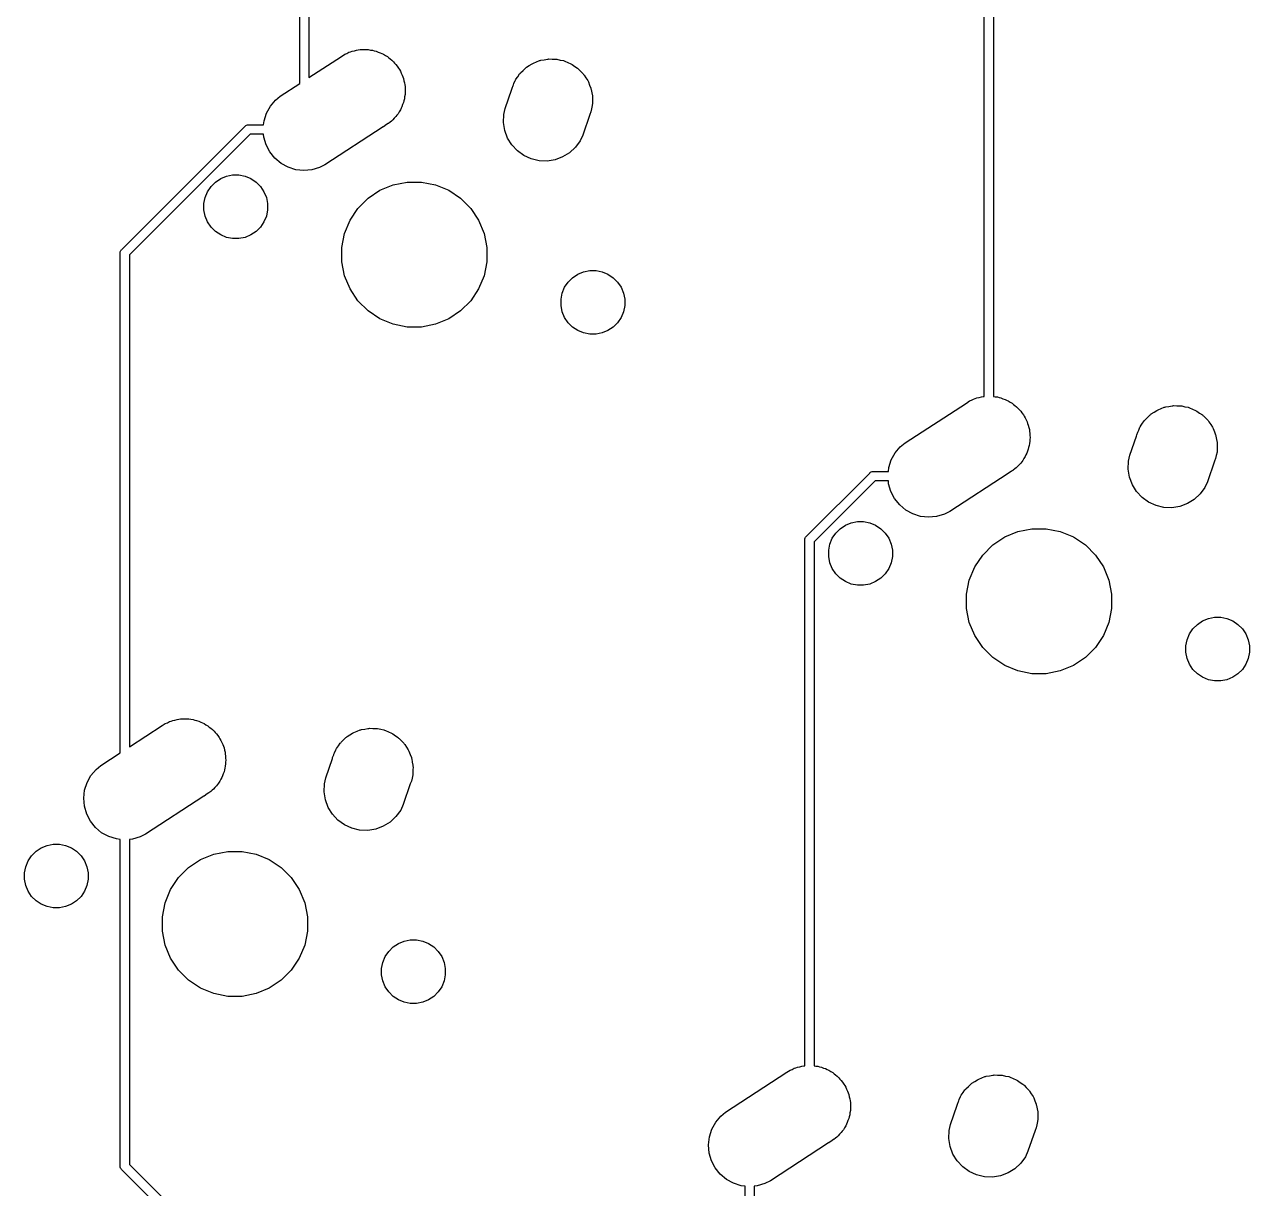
# Model space of a CAD drawing. Extents: x -662 to -203, y -195 to -58.
# Drawn here: x -456.11 to -422.44, y -153.09 to -121.09 of the extents above; entities that cross this region are included whole.
import ezdxf

# ---------------------------------------------------------------- set-up
doc = ezdxf.new("R2010")
doc.units = 0
doc.layers.add('BLACK', color=7, linetype='CONTINUOUS')

msp = doc.modelspace()

# ---------------------------------------------------------------- linework, layer by layer
at = {"layer": 'BLACK', "linetype": 'CONTINUOUS'}
for p, q in [((-448.543, -122.715), (-448.543, -108.973)), ((-448.289, -109.019), (-448.289, -122.55)), ((-429.731, -131.313), (-429.731, -116.86)), ((-429.477, -116.907), (-429.477, -131.313)), ((-447.248, -121.884), (-447.193, -121.855)), ((-447.193, -121.855), (-447.146, -121.841)), ((-447.146, -121.841), (-447.101, -121.822)), ((-447.101, -121.822), (-447.04, -121.81)), ((-447.04, -121.81), (-446.981, -121.793)), ((-446.981, -121.793), (-446.932, -121.789)), ((-446.932, -121.789), (-446.883, -121.779)), ((-446.883, -121.779), (-446.821, -121.779)), ((-446.821, -121.779), (-446.76, -121.774)), ((-446.76, -121.774), (-446.711, -121.779)), ((-446.711, -121.779), (-446.662, -121.779)), ((-446.662, -121.779), (-446.601, -121.791)), ((-446.601, -121.791), (-446.54, -121.798)), ((-446.54, -121.798), (-446.493, -121.813)), ((-446.493, -121.813), (-446.444, -121.822)), ((-446.444, -121.822), (-446.387, -121.846)), ((-446.387, -121.846), (-446.328, -121.865)), ((-448.289, -122.55), (-447.392, -121.965)), ((-447.392, -121.965), (-447.306, -121.907)), ((-447.306, -121.907), (-447.248, -121.884)), ((-446.328, -121.865), (-446.285, -121.888)), ((-446.285, -121.888), (-446.24, -121.907)), ((-446.24, -121.907), (-446.188, -121.942)), ((-446.188, -121.942), (-446.134, -121.971)), ((-446.134, -121.971), (-446.096, -122.003)), ((-446.096, -122.003), (-446.055, -122.03)), ((-446.055, -122.03), (-446.012, -122.074)), ((-446.012, -122.074), (-445.964, -122.114)), ((-445.964, -122.114), (-445.934, -122.152)), ((-445.934, -122.152), (-445.899, -122.187)), ((-445.899, -122.187), (-445.864, -122.239)), ((-442.233, -122.219), (-442.158, -122.169)), ((-442.158, -122.169), (-442.139, -122.161)), ((-442.139, -122.161), (-442.121, -122.15)), ((-442.121, -122.15), (-442.037, -122.118)), ((-442.037, -122.118), (-441.953, -122.084)), ((-441.953, -122.084), (-441.933, -122.08)), ((-441.933, -122.08), (-441.914, -122.073)), ((-441.914, -122.073), (-441.824, -122.058)), ((-441.824, -122.058), (-441.736, -122.04)), ((-441.736, -122.04), (-441.715, -122.04)), ((-441.715, -122.04), (-441.695, -122.037)), ((-441.695, -122.037), (-441.605, -122.04)), ((-441.605, -122.04), (-441.514, -122.04)), ((-441.514, -122.04), (-441.494, -122.044)), ((-441.494, -122.044), (-441.473, -122.045)), ((-441.473, -122.045), (-441.385, -122.066)), ((-441.385, -122.066), (-441.297, -122.084)), ((-441.297, -122.084), (-441.278, -122.092)), ((-441.278, -122.092), (-441.258, -122.096)), ((-441.258, -122.096), (-441.176, -122.134)), ((-441.176, -122.134), (-441.092, -122.169)), ((-441.092, -122.169), (-441.075, -122.18)), ((-441.075, -122.18), (-441.056, -122.188)), ((-441.056, -122.188), (-440.983, -122.241)), ((-445.864, -122.239), (-445.826, -122.287)), ((-445.826, -122.287), (-445.803, -122.33)), ((-445.803, -122.33), (-445.776, -122.371)), ((-445.776, -122.371), (-445.752, -122.429)), ((-445.752, -122.429), (-445.723, -122.484)), ((-445.723, -122.484), (-445.71, -122.531)), ((-442.602, -122.597), (-442.549, -122.524)), ((-442.549, -122.524), (-442.499, -122.448)), ((-442.499, -122.448), (-442.484, -122.434)), ((-442.484, -122.434), (-442.472, -122.417)), ((-442.472, -122.417), (-442.406, -122.356)), ((-442.406, -122.356), (-442.342, -122.292)), ((-442.342, -122.292), (-442.325, -122.28)), ((-442.325, -122.28), (-442.31, -122.266)), ((-442.31, -122.266), (-442.233, -122.219)), ((-440.983, -122.241), (-440.908, -122.292)), ((-440.908, -122.292), (-440.893, -122.306)), ((-440.893, -122.306), (-440.877, -122.318)), ((-440.877, -122.318), (-440.815, -122.384)), ((-440.815, -122.384), (-440.751, -122.448)), ((-440.751, -122.448), (-440.74, -122.465)), ((-440.74, -122.465), (-440.726, -122.48)), ((-440.726, -122.48), (-440.678, -122.557)), ((-449.077, -123.063), (-448.543, -122.715)), ((-445.71, -122.531), (-445.691, -122.576)), ((-445.691, -122.576), (-445.679, -122.637)), ((-445.679, -122.637), (-445.661, -122.696)), ((-445.661, -122.696), (-445.657, -122.745)), ((-445.657, -122.745), (-445.648, -122.793)), ((-445.648, -122.793), (-445.648, -122.855)), ((-445.648, -122.855), (-445.642, -122.917)), ((-442.713, -122.872), (-442.707, -122.837)), ((-442.707, -122.837), (-442.678, -122.767)), ((-442.678, -122.767), (-442.671, -122.748)), ((-442.671, -122.748), (-442.656, -122.716)), ((-442.656, -122.716), (-442.622, -122.633)), ((-442.622, -122.633), (-442.61, -122.616)), ((-442.61, -122.616), (-442.602, -122.597)), ((-440.678, -122.557), (-440.628, -122.633)), ((-440.628, -122.633), (-440.62, -122.652)), ((-440.62, -122.652), (-440.609, -122.669)), ((-440.609, -122.669), (-440.578, -122.754)), ((-440.578, -122.754), (-440.543, -122.837)), ((-440.543, -122.837), (-440.539, -122.857)), ((-440.539, -122.857), (-440.532, -122.877)), ((-449.349, -123.337), (-449.206, -123.167)), ((-449.206, -123.167), (-449.077, -123.063)), ((-445.681, -123.184), (-445.691, -123.232)), ((-445.666, -123.137), (-445.681, -123.184)), ((-445.66, -123.076), (-445.666, -123.137)), ((-445.648, -123.015), (-445.66, -123.076)), ((-445.642, -122.917), (-445.648, -122.966)), ((-445.648, -122.966), (-445.648, -123.015)), ((-442.896, -123.402), (-442.713, -122.872)), ((-440.532, -122.877), (-440.517, -122.966)), ((-440.517, -122.966), (-440.5, -123.055)), ((-440.5, -123.055), (-440.5, -123.075)), ((-440.5, -123.075), (-440.497, -123.095)), ((-440.497, -123.095), (-440.5, -123.186)), ((-440.5, -123.186), (-440.5, -123.276)), ((-449.522, -123.742), (-449.455, -123.531)), ((-449.455, -123.531), (-449.349, -123.337)), ((-445.81, -123.489), (-445.84, -123.543)), ((-445.776, -123.437), (-445.81, -123.489)), ((-445.757, -123.392), (-445.776, -123.437)), ((-445.733, -123.349), (-445.757, -123.392)), ((-445.715, -123.29), (-445.733, -123.349)), ((-445.691, -123.232), (-445.715, -123.29)), ((-442.934, -123.564), (-442.896, -123.402)), ((-440.543, -123.494), (-440.572, -123.564)), ((-440.525, -123.405), (-440.543, -123.494)), ((-440.505, -123.317), (-440.525, -123.405)), ((-440.504, -123.296), (-440.505, -123.317)), ((-440.5, -123.276), (-440.504, -123.296)), ((-450.044, -123.885), (-450.025, -123.869)), ((-450.025, -123.869), (-450.003, -123.858)), ((-450.003, -123.858), (-449.979, -123.85)), ((-449.979, -123.85), (-449.96, -123.848)), ((-449.96, -123.848), (-449.954, -123.848)), ((-449.954, -123.848), (-449.948, -123.848)), ((-449.948, -123.848), (-449.534, -123.848)), ((-449.534, -123.848), (-449.522, -123.742)), ((-446.153, -123.843), (-446.24, -123.901)), ((-446.112, -123.816), (-446.153, -123.843)), ((-446.107, -123.812), (-446.112, -123.816)), ((-446.055, -123.778), (-446.107, -123.812)), ((-446.021, -123.743), (-446.055, -123.778)), ((-445.982, -123.713), (-446.021, -123.743)), ((-445.943, -123.665), (-445.982, -123.713)), ((-445.899, -123.621), (-445.943, -123.665)), ((-445.871, -123.581), (-445.899, -123.621)), ((-445.84, -123.543), (-445.871, -123.581)), ((-442.942, -123.785), (-442.934, -123.564)), ((-442.906, -124.004), (-442.942, -123.785)), ((-440.572, -123.564), (-440.767, -124.133)), ((-453.432, -127.273), (-450.048, -123.89)), ((-449.902, -124.102), (-453.219, -127.42)), ((-450.048, -123.89), (-450.044, -123.885)), ((-449.534, -124.102), (-449.902, -124.102)), ((-449.527, -124.183), (-449.534, -124.102)), ((-449.465, -124.396), (-449.527, -124.183)), ((-446.246, -123.904), (-447.848, -124.948)), ((-446.24, -123.901), (-446.246, -123.904)), ((-442.829, -124.212), (-442.906, -124.004)), ((-442.713, -124.4), (-442.829, -124.212)), ((-440.767, -124.133), (-440.837, -124.284)), ((-449.363, -124.593), (-449.465, -124.396)), ((-442.562, -124.563), (-442.713, -124.4)), ((-440.966, -124.464), (-441.128, -124.615)), ((-440.837, -124.284), (-440.966, -124.464)), ((-449.224, -124.766), (-449.363, -124.593)), ((-449.055, -124.908), (-449.224, -124.766)), ((-442.382, -124.692), (-442.562, -124.563)), ((-442.181, -124.785), (-442.382, -124.692)), ((-441.965, -124.836), (-442.181, -124.785)), ((-441.743, -124.844), (-441.965, -124.836)), ((-441.525, -124.808), (-441.743, -124.844)), ((-441.317, -124.731), (-441.525, -124.808)), ((-441.128, -124.615), (-441.317, -124.731)), ((-448.86, -125.015), (-449.055, -124.908)), ((-448.649, -125.082), (-448.86, -125.015)), ((-448.429, -125.106), (-448.649, -125.082)), ((-448.208, -125.087), (-448.429, -125.106)), ((-447.995, -125.025), (-448.208, -125.087)), ((-447.848, -124.948), (-447.995, -125.025)), ((-451.075, -125.686), (-450.98, -125.542)), ((-450.98, -125.542), (-450.858, -125.421)), ((-450.858, -125.421), (-450.714, -125.325)), ((-450.714, -125.325), (-450.555, -125.259)), ((-450.555, -125.259), (-450.386, -125.225)), ((-450.386, -125.225), (-450.214, -125.225)), ((-450.214, -125.225), (-450.045, -125.259)), ((-450.045, -125.259), (-449.886, -125.325)), ((-449.886, -125.325), (-449.742, -125.421)), ((-449.742, -125.421), (-449.62, -125.542)), ((-449.62, -125.542), (-449.525, -125.686)), ((-446.338, -125.648), (-445.975, -125.498)), ((-445.975, -125.498), (-445.589, -125.421)), ((-445.589, -125.421), (-445.197, -125.421)), ((-445.197, -125.421), (-444.811, -125.498)), ((-444.811, -125.498), (-444.449, -125.648)), ((-451.175, -126.014), (-451.141, -125.845)), ((-451.141, -125.845), (-451.075, -125.686)), ((-449.525, -125.686), (-449.459, -125.845)), ((-449.459, -125.845), (-449.425, -126.014)), ((-446.942, -126.144), (-446.664, -125.866)), ((-446.664, -125.866), (-446.338, -125.648)), ((-444.449, -125.648), (-444.122, -125.866)), ((-444.122, -125.866), (-443.844, -126.144)), ((-451.175, -126.186), (-451.175, -126.014)), ((-451.141, -126.355), (-451.175, -126.186)), ((-449.425, -126.186), (-449.459, -126.355)), ((-449.425, -126.014), (-449.425, -126.186)), ((-447.16, -126.471), (-446.942, -126.144)), ((-443.844, -126.144), (-443.626, -126.471)), ((-451.075, -126.515), (-451.141, -126.355)), ((-450.98, -126.658), (-451.075, -126.515)), ((-449.525, -126.515), (-449.62, -126.658)), ((-449.459, -126.355), (-449.525, -126.515)), ((-447.31, -126.833), (-447.16, -126.471)), ((-443.626, -126.471), (-443.476, -126.833)), ((-450.858, -126.78), (-450.98, -126.658)), ((-450.714, -126.876), (-450.858, -126.78)), ((-450.555, -126.942), (-450.714, -126.876)), ((-449.886, -126.876), (-450.045, -126.942)), ((-449.742, -126.78), (-449.886, -126.876)), ((-449.62, -126.658), (-449.742, -126.78)), ((-447.387, -127.219), (-447.31, -126.833)), ((-443.476, -126.833), (-443.399, -127.219)), ((-450.386, -126.975), (-450.555, -126.942)), ((-450.214, -126.975), (-450.386, -126.975)), ((-450.045, -126.942), (-450.214, -126.975)), ((-447.387, -127.611), (-447.387, -127.219)), ((-443.399, -127.219), (-443.399, -127.611)), ((-453.474, -127.368), (-453.472, -127.343)), ((-453.473, -127.374), (-453.474, -127.368)), ((-453.473, -141.116), (-453.473, -127.374)), ((-453.472, -127.343), (-453.464, -127.319)), ((-453.464, -127.319), (-453.458, -127.306)), ((-453.458, -127.306), (-453.452, -127.297)), ((-453.452, -127.297), (-453.437, -127.277)), ((-453.437, -127.277), (-453.432, -127.273)), ((-453.219, -127.42), (-453.219, -140.951)), ((-447.31, -127.997), (-447.387, -127.611)), ((-443.399, -127.611), (-443.476, -127.997)), ((-440.901, -127.954), (-440.741, -127.888)), ((-440.741, -127.888), (-440.572, -127.855)), ((-440.572, -127.855), (-440.4, -127.855)), ((-440.4, -127.855), (-440.231, -127.888)), ((-440.231, -127.888), (-440.072, -127.954)), ((-447.16, -128.359), (-447.31, -127.997)), ((-443.476, -127.997), (-443.626, -128.359)), ((-441.262, -128.315), (-441.166, -128.172)), ((-441.166, -128.172), (-441.044, -128.05)), ((-441.044, -128.05), (-440.901, -127.954)), ((-440.072, -127.954), (-439.928, -128.05)), ((-439.928, -128.05), (-439.807, -128.172)), ((-439.807, -128.172), (-439.711, -128.315)), ((-446.942, -128.686), (-447.16, -128.359)), ((-443.626, -128.359), (-443.844, -128.686)), ((-441.361, -128.644), (-441.328, -128.475)), ((-441.328, -128.475), (-441.262, -128.315)), ((-439.711, -128.315), (-439.645, -128.475)), ((-439.645, -128.475), (-439.611, -128.644)), ((-446.664, -128.964), (-446.942, -128.686)), ((-443.844, -128.686), (-444.122, -128.964)), ((-441.361, -128.816), (-441.361, -128.644)), ((-441.328, -128.985), (-441.361, -128.816)), ((-439.611, -128.816), (-439.645, -128.985)), ((-439.611, -128.644), (-439.611, -128.816)), ((-446.338, -129.182), (-446.664, -128.964)), ((-445.975, -129.332), (-446.338, -129.182)), ((-444.449, -129.182), (-444.811, -129.332)), ((-444.122, -128.964), (-444.449, -129.182)), ((-441.262, -129.144), (-441.328, -128.985)), ((-441.166, -129.288), (-441.262, -129.144)), ((-439.711, -129.144), (-439.807, -129.288)), ((-439.645, -128.985), (-439.711, -129.144)), ((-445.589, -129.409), (-445.975, -129.332)), ((-445.197, -129.409), (-445.589, -129.409)), ((-444.811, -129.332), (-445.197, -129.409)), ((-441.044, -129.409), (-441.166, -129.288)), ((-440.901, -129.505), (-441.044, -129.409)), ((-440.741, -129.571), (-440.901, -129.505)), ((-440.572, -129.605), (-440.741, -129.571)), ((-440.231, -129.571), (-440.4, -129.605)), ((-440.072, -129.505), (-440.231, -129.571)), ((-439.928, -129.409), (-440.072, -129.505)), ((-439.807, -129.288), (-439.928, -129.409)), ((-440.4, -129.605), (-440.572, -129.605)), ((-431.908, -132.594), (-430.224, -131.496)), ((-430.224, -131.496), (-430.137, -131.438)), ((-430.137, -131.438), (-430.08, -131.414)), ((-430.08, -131.414), (-430.025, -131.386)), ((-430.025, -131.386), (-429.978, -131.372)), ((-429.978, -131.372), (-429.933, -131.353)), ((-429.933, -131.353), (-429.872, -131.341)), ((-429.872, -131.341), (-429.812, -131.324)), ((-429.812, -131.324), (-429.763, -131.32)), ((-429.763, -131.32), (-429.731, -131.313)), ((-429.477, -131.313), (-429.433, -131.322)), ((-429.433, -131.322), (-429.371, -131.329)), ((-429.371, -131.329), (-429.324, -131.344)), ((-429.324, -131.344), (-429.276, -131.353)), ((-429.276, -131.353), (-429.219, -131.377)), ((-429.219, -131.377), (-429.16, -131.396)), ((-429.16, -131.396), (-429.117, -131.419)), ((-429.117, -131.419), (-429.071, -131.438)), ((-429.071, -131.438), (-429.02, -131.472)), ((-429.02, -131.472), (-428.966, -131.502)), ((-428.966, -131.502), (-428.928, -131.534)), ((-428.928, -131.534), (-428.887, -131.561)), ((-428.887, -131.561), (-428.843, -131.605)), ((-428.843, -131.605), (-428.796, -131.645)), ((-424.868, -131.649), (-424.785, -131.614)), ((-424.785, -131.614), (-424.765, -131.61)), ((-424.765, -131.61), (-424.745, -131.603)), ((-424.745, -131.603), (-424.656, -131.589)), ((-424.656, -131.589), (-424.567, -131.571)), ((-424.567, -131.571), (-424.547, -131.571)), ((-424.547, -131.571), (-424.527, -131.568)), ((-424.527, -131.568), (-424.436, -131.571)), ((-424.436, -131.571), (-424.346, -131.571)), ((-424.346, -131.571), (-424.326, -131.575)), ((-424.326, -131.575), (-424.305, -131.576)), ((-424.305, -131.576), (-424.217, -131.597)), ((-424.217, -131.597), (-424.128, -131.614)), ((-424.128, -131.614), (-424.109, -131.622)), ((-428.796, -131.645), (-428.765, -131.683)), ((-428.765, -131.683), (-428.731, -131.718)), ((-428.731, -131.718), (-428.696, -131.769)), ((-428.696, -131.769), (-428.657, -131.818)), ((-428.657, -131.818), (-428.635, -131.861)), ((-428.635, -131.861), (-428.607, -131.902)), ((-428.607, -131.902), (-428.584, -131.959)), ((-425.316, -131.965), (-425.304, -131.948)), ((-425.304, -131.948), (-425.238, -131.886)), ((-425.238, -131.886), (-425.174, -131.822)), ((-425.174, -131.822), (-425.157, -131.811)), ((-425.157, -131.811), (-425.142, -131.797)), ((-425.142, -131.797), (-425.065, -131.75)), ((-425.065, -131.75), (-424.989, -131.699)), ((-424.989, -131.699), (-424.971, -131.691)), ((-424.971, -131.691), (-424.953, -131.681)), ((-424.953, -131.681), (-424.868, -131.649)), ((-424.109, -131.622), (-424.09, -131.627)), ((-424.09, -131.627), (-424.007, -131.665)), ((-424.007, -131.665), (-423.924, -131.699)), ((-423.924, -131.699), (-423.907, -131.711)), ((-423.907, -131.711), (-423.888, -131.719)), ((-423.888, -131.719), (-423.815, -131.772)), ((-423.815, -131.772), (-423.739, -131.822)), ((-423.739, -131.822), (-423.725, -131.837)), ((-423.725, -131.837), (-423.708, -131.849)), ((-423.708, -131.849), (-423.647, -131.915)), ((-423.647, -131.915), (-423.583, -131.979)), ((-428.584, -131.959), (-428.555, -132.014)), ((-428.555, -132.014), (-428.541, -132.061)), ((-428.541, -132.061), (-428.523, -132.107)), ((-428.523, -132.107), (-428.511, -132.168)), ((-428.511, -132.168), (-428.493, -132.227)), ((-428.493, -132.227), (-428.489, -132.276)), ((-428.489, -132.276), (-428.479, -132.324)), ((-425.509, -132.298), (-425.503, -132.279)), ((-425.503, -132.279), (-425.488, -132.247)), ((-425.488, -132.247), (-425.454, -132.163)), ((-425.454, -132.163), (-425.442, -132.146)), ((-425.442, -132.146), (-425.434, -132.128)), ((-425.434, -132.128), (-425.381, -132.054)), ((-425.381, -132.054), (-425.33, -131.979)), ((-425.33, -131.979), (-425.316, -131.965)), ((-423.583, -131.979), (-423.571, -131.996)), ((-423.571, -131.996), (-423.557, -132.011)), ((-423.557, -132.011), (-423.51, -132.088)), ((-423.51, -132.088), (-423.46, -132.163)), ((-423.46, -132.163), (-423.452, -132.182)), ((-423.452, -132.182), (-423.441, -132.2)), ((-423.441, -132.2), (-423.409, -132.284)), ((-423.409, -132.284), (-423.375, -132.368)), ((-432.038, -132.698), (-431.908, -132.594)), ((-428.491, -132.607), (-428.498, -132.668)), ((-428.479, -132.546), (-428.491, -132.607)), ((-428.479, -132.324), (-428.479, -132.386)), ((-428.479, -132.386), (-428.474, -132.448)), ((-428.474, -132.448), (-428.479, -132.497)), ((-428.479, -132.497), (-428.479, -132.546)), ((-425.727, -132.933), (-425.545, -132.403)), ((-425.545, -132.403), (-425.538, -132.368)), ((-425.538, -132.368), (-425.509, -132.298)), ((-423.375, -132.368), (-423.371, -132.388)), ((-423.371, -132.388), (-423.364, -132.407)), ((-423.364, -132.407), (-423.349, -132.497)), ((-423.349, -132.497), (-423.332, -132.585)), ((-423.332, -132.585), (-423.332, -132.606)), ((-423.332, -132.606), (-423.328, -132.626)), ((-423.328, -132.626), (-423.332, -132.716)), ((-432.287, -133.062), (-432.18, -132.867)), ((-432.18, -132.867), (-432.038, -132.698)), ((-428.589, -132.922), (-428.607, -132.968)), ((-428.565, -132.879), (-428.589, -132.922)), ((-428.546, -132.82), (-428.565, -132.879)), ((-428.523, -132.763), (-428.546, -132.82)), ((-428.513, -132.715), (-428.523, -132.763)), ((-428.498, -132.668), (-428.513, -132.715)), ((-425.766, -133.095), (-425.727, -132.933)), ((-423.357, -132.936), (-423.375, -133.024)), ((-423.336, -132.848), (-423.357, -132.936)), ((-423.332, -132.807), (-423.336, -132.827)), ((-423.336, -132.827), (-423.336, -132.848)), ((-423.332, -132.716), (-423.332, -132.807)), ((-432.365, -133.379), (-432.354, -133.273)), ((-432.354, -133.273), (-432.287, -133.062)), ((-428.852, -133.274), (-428.887, -133.309)), ((-428.814, -133.243), (-428.852, -133.274)), ((-428.774, -133.196), (-428.814, -133.243)), ((-428.731, -133.152), (-428.774, -133.196)), ((-428.703, -133.111), (-428.731, -133.152)), ((-428.672, -133.074), (-428.703, -133.111)), ((-428.642, -133.019), (-428.672, -133.074)), ((-428.607, -132.968), (-428.642, -133.019)), ((-425.774, -133.316), (-425.766, -133.095)), ((-423.404, -133.094), (-423.599, -133.664)), ((-423.375, -133.024), (-423.404, -133.094)), ((-434.62, -135.161), (-432.88, -133.421)), ((-432.733, -133.633), (-434.408, -135.308)), ((-432.88, -133.421), (-432.876, -133.416)), ((-432.876, -133.416), (-432.857, -133.4)), ((-432.857, -133.4), (-432.835, -133.388)), ((-432.835, -133.388), (-432.811, -133.381)), ((-432.811, -133.381), (-432.792, -133.379)), ((-432.792, -133.379), (-432.786, -133.379)), ((-432.786, -133.379), (-432.78, -133.379)), ((-432.78, -133.379), (-432.365, -133.379)), ((-432.366, -133.633), (-432.733, -133.633)), ((-432.359, -133.714), (-432.366, -133.633)), ((-429.077, -133.434), (-430.68, -134.479)), ((-429.071, -133.432), (-429.077, -133.434)), ((-428.985, -133.374), (-429.071, -133.432)), ((-428.944, -133.347), (-428.985, -133.374)), ((-428.939, -133.343), (-428.944, -133.347)), ((-428.887, -133.309), (-428.939, -133.343)), ((-425.738, -133.535), (-425.774, -133.316)), ((-425.661, -133.743), (-425.738, -133.535)), ((-432.297, -133.927), (-432.359, -133.714)), ((-432.195, -134.123), (-432.297, -133.927)), ((-425.544, -133.931), (-425.661, -133.743)), ((-425.394, -134.093), (-425.544, -133.931)), ((-423.668, -133.815), (-423.798, -133.994)), ((-423.599, -133.664), (-423.668, -133.815)), ((-432.056, -134.296), (-432.195, -134.123)), ((-431.886, -134.439), (-432.056, -134.296)), ((-425.214, -134.223), (-425.394, -134.093)), ((-425.012, -134.315), (-425.214, -134.223)), ((-424.149, -134.262), (-424.356, -134.339)), ((-423.96, -134.145), (-424.149, -134.262)), ((-423.798, -133.994), (-423.96, -134.145)), ((-431.692, -134.546), (-431.886, -134.439)), ((-431.481, -134.612), (-431.692, -134.546)), ((-431.26, -134.637), (-431.481, -134.612)), ((-431.04, -134.617), (-431.26, -134.637)), ((-430.827, -134.555), (-431.04, -134.617)), ((-430.68, -134.479), (-430.827, -134.555)), ((-424.797, -134.366), (-425.012, -134.315)), ((-424.575, -134.374), (-424.797, -134.366)), ((-424.356, -134.339), (-424.575, -134.374)), ((-433.811, -135.073), (-433.689, -134.951)), ((-433.689, -134.951), (-433.546, -134.855)), ((-433.546, -134.855), (-433.387, -134.79)), ((-433.387, -134.79), (-433.218, -134.756)), ((-433.218, -134.756), (-433.046, -134.756)), ((-433.046, -134.756), (-432.876, -134.79)), ((-432.876, -134.79), (-432.717, -134.855)), ((-432.717, -134.855), (-432.574, -134.951)), ((-432.574, -134.951), (-432.452, -135.073)), ((-428.806, -135.028), (-428.421, -134.952)), ((-428.421, -134.952), (-428.028, -134.952)), ((-428.028, -134.952), (-427.643, -135.028)), ((-434.662, -135.255), (-434.66, -135.23)), ((-434.662, -135.261), (-434.662, -135.255)), ((-434.662, -149.714), (-434.662, -135.261)), ((-434.66, -135.23), (-434.653, -135.206)), ((-434.653, -135.206), (-434.641, -135.184)), ((-434.653, -135.206), (-434.653, -135.206)), ((-434.641, -135.184), (-434.625, -135.165)), ((-434.625, -135.165), (-434.62, -135.161)), ((-434.408, -135.308), (-434.408, -149.714)), ((-433.973, -135.376), (-433.907, -135.216)), ((-433.907, -135.216), (-433.811, -135.073)), ((-432.452, -135.073), (-432.356, -135.216)), ((-432.356, -135.216), (-432.29, -135.376)), ((-429.496, -135.397), (-429.169, -135.179)), ((-429.169, -135.179), (-428.806, -135.028)), ((-427.643, -135.028), (-427.28, -135.179)), ((-427.28, -135.179), (-426.954, -135.397)), ((-434.007, -135.545), (-433.973, -135.376)), ((-434.007, -135.717), (-434.007, -135.545)), ((-432.29, -135.376), (-432.257, -135.545)), ((-432.257, -135.545), (-432.257, -135.717)), ((-429.774, -135.675), (-429.496, -135.397)), ((-426.954, -135.397), (-426.676, -135.675)), ((-433.973, -135.886), (-434.007, -135.717)), ((-433.907, -136.045), (-433.973, -135.886)), ((-432.29, -135.886), (-432.356, -136.045)), ((-432.257, -135.717), (-432.29, -135.886)), ((-429.992, -136.001), (-429.774, -135.675)), ((-426.676, -135.675), (-426.458, -136.001)), ((-433.811, -136.189), (-433.907, -136.045)), ((-433.689, -136.311), (-433.811, -136.189)), ((-433.546, -136.406), (-433.689, -136.311)), ((-432.574, -136.311), (-432.717, -136.406)), ((-432.452, -136.189), (-432.574, -136.311)), ((-432.356, -136.045), (-432.452, -136.189)), ((-430.142, -136.364), (-429.992, -136.001)), ((-426.458, -136.001), (-426.308, -136.364)), ((-433.387, -136.472), (-433.546, -136.406)), ((-433.218, -136.506), (-433.387, -136.472)), ((-433.046, -136.506), (-433.218, -136.506)), ((-432.876, -136.472), (-433.046, -136.506)), ((-432.717, -136.406), (-432.876, -136.472)), ((-430.219, -136.749), (-430.142, -136.364)), ((-426.308, -136.364), (-426.231, -136.749)), ((-430.219, -137.142), (-430.219, -136.749)), ((-426.231, -136.749), (-426.231, -137.142)), ((-430.142, -137.527), (-430.219, -137.142)), ((-426.231, -137.142), (-426.308, -137.527)), ((-429.992, -137.89), (-430.142, -137.527)), ((-426.308, -137.527), (-426.458, -137.89)), ((-423.998, -137.703), (-423.876, -137.581)), ((-423.876, -137.581), (-423.732, -137.485)), ((-423.732, -137.485), (-423.573, -137.419)), ((-423.573, -137.419), (-423.404, -137.386)), ((-423.404, -137.386), (-423.232, -137.386)), ((-423.232, -137.386), (-423.063, -137.419)), ((-423.063, -137.419), (-422.903, -137.485)), ((-422.903, -137.485), (-422.76, -137.581)), ((-422.76, -137.581), (-422.638, -137.703)), ((-429.774, -138.217), (-429.992, -137.89)), ((-426.458, -137.89), (-426.676, -138.217)), ((-424.193, -138.174), (-424.159, -138.005)), ((-424.159, -138.005), (-424.093, -137.846)), ((-424.093, -137.846), (-423.998, -137.703)), ((-422.638, -137.703), (-422.542, -137.846)), ((-422.542, -137.846), (-422.477, -138.005)), ((-422.477, -138.005), (-422.443, -138.174)), ((-429.496, -138.494), (-429.774, -138.217)), ((-426.676, -138.217), (-426.954, -138.494)), ((-424.193, -138.347), (-424.193, -138.174)), ((-424.159, -138.516), (-424.193, -138.347)), ((-422.443, -138.347), (-422.477, -138.516)), ((-422.443, -138.174), (-422.443, -138.347)), ((-429.169, -138.713), (-429.496, -138.494)), ((-426.954, -138.494), (-427.28, -138.713)), ((-424.093, -138.675), (-424.159, -138.516)), ((-423.998, -138.818), (-424.093, -138.675)), ((-422.542, -138.675), (-422.638, -138.818)), ((-422.477, -138.516), (-422.542, -138.675)), ((-428.806, -138.863), (-429.169, -138.713)), ((-428.421, -138.94), (-428.806, -138.863)), ((-428.028, -138.94), (-428.421, -138.94)), ((-427.643, -138.863), (-428.028, -138.94)), ((-427.28, -138.713), (-427.643, -138.863)), ((-423.876, -138.94), (-423.998, -138.818)), ((-423.732, -139.036), (-423.876, -138.94)), ((-422.76, -138.94), (-422.903, -139.036)), ((-422.638, -138.818), (-422.76, -138.94)), ((-423.573, -139.102), (-423.732, -139.036)), ((-423.404, -139.136), (-423.573, -139.102)), ((-423.232, -139.136), (-423.404, -139.136)), ((-423.063, -139.102), (-423.232, -139.136)), ((-422.903, -139.036), (-423.063, -139.102)), ((-453.219, -140.951), (-452.323, -140.366)), ((-452.323, -140.366), (-452.236, -140.308)), ((-452.236, -140.308), (-452.179, -140.284)), ((-452.179, -140.284), (-452.124, -140.256)), ((-452.124, -140.256), (-452.077, -140.242)), ((-452.077, -140.242), (-452.031, -140.223)), ((-452.031, -140.223), (-451.97, -140.211)), ((-451.97, -140.211), (-451.911, -140.194)), ((-451.911, -140.194), (-451.862, -140.19)), ((-451.862, -140.19), (-451.814, -140.18)), ((-451.814, -140.18), (-451.752, -140.18)), ((-451.752, -140.18), (-451.69, -140.175)), ((-451.69, -140.175), (-451.641, -140.18)), ((-451.641, -140.18), (-451.592, -140.18)), ((-451.592, -140.18), (-451.532, -140.192)), ((-451.532, -140.192), (-451.47, -140.199)), ((-451.47, -140.199), (-451.423, -140.214)), ((-451.423, -140.214), (-451.375, -140.223)), ((-451.375, -140.223), (-451.318, -140.247)), ((-451.318, -140.247), (-451.259, -140.266)), ((-451.259, -140.266), (-451.216, -140.289)), ((-451.216, -140.289), (-451.17, -140.308)), ((-451.17, -140.308), (-451.119, -140.343)), ((-451.119, -140.343), (-451.064, -140.372)), ((-451.064, -140.372), (-451.027, -140.404)), ((-451.027, -140.404), (-450.986, -140.431)), ((-450.986, -140.431), (-450.942, -140.475)), ((-450.942, -140.475), (-450.895, -140.515)), ((-450.895, -140.515), (-450.864, -140.553)), ((-450.864, -140.553), (-450.829, -140.588)), ((-450.829, -140.588), (-450.795, -140.639)), ((-450.795, -140.639), (-450.756, -140.688)), ((-450.756, -140.688), (-450.733, -140.731)), ((-447.336, -140.757), (-447.272, -140.693)), ((-447.272, -140.693), (-447.255, -140.681)), ((-447.255, -140.681), (-447.24, -140.667)), ((-447.24, -140.667), (-447.163, -140.62)), ((-447.163, -140.62), (-447.088, -140.569)), ((-447.088, -140.569), (-447.069, -140.562)), ((-447.069, -140.562), (-447.052, -140.551)), ((-447.052, -140.551), (-446.967, -140.519)), ((-446.967, -140.519), (-446.883, -140.485)), ((-446.883, -140.485), (-446.863, -140.481)), ((-446.863, -140.481), (-446.844, -140.473)), ((-446.844, -140.473), (-446.755, -140.459)), ((-446.755, -140.459), (-446.666, -140.441)), ((-446.666, -140.441), (-446.646, -140.441)), ((-446.646, -140.441), (-446.625, -140.438)), ((-446.625, -140.438), (-446.535, -140.441)), ((-446.535, -140.441), (-446.445, -140.441)), ((-446.445, -140.441), (-446.424, -140.445)), ((-446.424, -140.445), (-446.404, -140.446)), ((-446.404, -140.446), (-446.316, -140.467)), ((-446.316, -140.467), (-446.227, -140.485)), ((-446.227, -140.485), (-446.208, -140.492)), ((-446.208, -140.492), (-446.188, -140.497)), ((-446.188, -140.497), (-446.106, -140.535)), ((-446.106, -140.535), (-446.022, -140.569)), ((-446.022, -140.569), (-446.005, -140.581)), ((-446.005, -140.581), (-445.987, -140.589)), ((-445.987, -140.589), (-445.913, -140.642)), ((-445.913, -140.642), (-445.838, -140.693)), ((-445.838, -140.693), (-445.824, -140.707)), ((-445.824, -140.707), (-445.807, -140.719)), ((-450.733, -140.731), (-450.706, -140.772)), ((-450.706, -140.772), (-450.682, -140.829)), ((-450.682, -140.829), (-450.654, -140.884)), ((-450.654, -140.884), (-450.64, -140.932)), ((-450.64, -140.932), (-450.621, -140.977)), ((-450.621, -140.977), (-450.609, -141.038)), ((-450.609, -141.038), (-450.592, -141.097)), ((-447.587, -141.117), (-447.552, -141.033)), ((-447.552, -141.033), (-447.541, -141.016)), ((-447.541, -141.016), (-447.532, -140.998)), ((-447.532, -140.998), (-447.479, -140.924)), ((-447.479, -140.924), (-447.429, -140.849)), ((-447.429, -140.849), (-447.415, -140.835)), ((-447.415, -140.835), (-447.403, -140.818)), ((-447.403, -140.818), (-447.336, -140.757)), ((-445.807, -140.719), (-445.745, -140.785)), ((-445.745, -140.785), (-445.681, -140.849)), ((-445.681, -140.849), (-445.67, -140.866)), ((-445.67, -140.866), (-445.656, -140.881)), ((-445.656, -140.881), (-445.609, -140.958)), ((-445.609, -140.958), (-445.558, -141.033)), ((-445.558, -141.033), (-445.551, -141.052)), ((-454.007, -141.464), (-453.473, -141.116)), ((-450.592, -141.097), (-450.588, -141.146)), ((-450.588, -141.146), (-450.578, -141.194)), ((-450.578, -141.194), (-450.578, -141.256)), ((-450.578, -141.256), (-450.573, -141.318)), ((-450.573, -141.318), (-450.578, -141.367)), ((-450.578, -141.367), (-450.578, -141.416)), ((-447.826, -141.803), (-447.644, -141.273)), ((-447.644, -141.273), (-447.637, -141.238)), ((-447.637, -141.238), (-447.608, -141.168)), ((-447.608, -141.168), (-447.601, -141.149)), ((-447.601, -141.149), (-447.587, -141.117)), ((-445.551, -141.052), (-445.54, -141.07)), ((-445.54, -141.07), (-445.508, -141.155)), ((-445.508, -141.155), (-445.474, -141.238)), ((-445.474, -141.238), (-445.47, -141.258)), ((-445.47, -141.258), (-445.462, -141.278)), ((-445.462, -141.278), (-445.448, -141.367)), ((-445.448, -141.367), (-445.43, -141.456)), ((-454.279, -141.738), (-454.137, -141.568)), ((-454.137, -141.568), (-454.007, -141.464)), ((-450.645, -141.69), (-450.664, -141.75)), ((-450.621, -141.633), (-450.645, -141.69)), ((-450.612, -141.585), (-450.621, -141.633)), ((-450.597, -141.538), (-450.612, -141.585)), ((-450.59, -141.477), (-450.597, -141.538)), ((-450.578, -141.416), (-450.59, -141.477)), ((-445.434, -141.697), (-445.435, -141.718)), ((-445.43, -141.677), (-445.434, -141.697)), ((-445.43, -141.456), (-445.43, -141.476)), ((-445.43, -141.476), (-445.427, -141.496)), ((-445.427, -141.496), (-445.43, -141.587)), ((-445.43, -141.587), (-445.43, -141.677)), ((-454.453, -142.143), (-454.386, -141.932)), ((-454.386, -141.932), (-454.279, -141.738)), ((-450.829, -142.022), (-450.873, -142.066)), ((-450.802, -141.981), (-450.829, -142.022)), ((-450.77, -141.944), (-450.802, -141.981)), ((-450.741, -141.889), (-450.77, -141.944)), ((-450.706, -141.838), (-450.741, -141.889)), ((-450.687, -141.793), (-450.706, -141.838)), ((-450.664, -141.75), (-450.687, -141.793)), ((-447.872, -142.186), (-447.864, -141.965)), ((-447.864, -141.965), (-447.826, -141.803)), ((-445.503, -141.965), (-445.698, -142.534)), ((-445.474, -141.895), (-445.503, -141.965)), ((-445.456, -141.806), (-445.474, -141.895)), ((-445.435, -141.718), (-445.456, -141.806)), ((-454.477, -142.363), (-454.453, -142.143)), ((-454.458, -142.584), (-454.477, -142.363)), ((-451.176, -142.305), (-452.778, -143.349)), ((-451.17, -142.302), (-451.176, -142.305)), ((-451.084, -142.244), (-451.17, -142.302)), ((-451.042, -142.217), (-451.084, -142.244)), ((-451.037, -142.213), (-451.042, -142.217)), ((-450.986, -142.179), (-451.037, -142.213)), ((-450.951, -142.144), (-450.986, -142.179)), ((-450.913, -142.113), (-450.951, -142.144)), ((-450.873, -142.066), (-450.913, -142.113)), ((-447.837, -142.405), (-447.872, -142.186)), ((-454.396, -142.797), (-454.458, -142.584)), ((-447.76, -142.613), (-447.837, -142.405)), ((-447.643, -142.801), (-447.76, -142.613)), ((-445.767, -142.685), (-445.897, -142.864)), ((-445.698, -142.534), (-445.767, -142.685)), ((-454.293, -142.994), (-454.396, -142.797)), ((-454.155, -143.167), (-454.293, -142.994)), ((-447.492, -142.964), (-447.643, -142.801)), ((-447.313, -143.093), (-447.492, -142.964)), ((-446.059, -143.015), (-446.248, -143.132)), ((-445.897, -142.864), (-446.059, -143.015)), ((-453.985, -143.309), (-454.155, -143.167)), ((-453.791, -143.416), (-453.985, -143.309)), ((-452.778, -143.349), (-452.926, -143.426)), ((-447.111, -143.185), (-447.313, -143.093)), ((-446.895, -143.237), (-447.111, -143.185)), ((-446.674, -143.245), (-446.895, -143.237)), ((-446.455, -143.209), (-446.674, -143.245)), ((-446.248, -143.132), (-446.455, -143.209)), ((-455.788, -143.821), (-455.645, -143.726)), ((-455.645, -143.726), (-455.486, -143.66)), ((-455.486, -143.66), (-455.317, -143.626)), ((-455.317, -143.626), (-455.144, -143.626)), ((-455.144, -143.626), (-454.975, -143.66)), ((-454.975, -143.66), (-454.816, -143.726)), ((-454.816, -143.726), (-454.673, -143.821)), ((-453.579, -143.482), (-453.791, -143.416)), ((-453.473, -143.494), (-453.579, -143.482)), ((-453.473, -152.475), (-453.473, -143.494)), ((-453.138, -143.487), (-453.219, -143.495)), ((-453.219, -143.495), (-453.219, -152.428)), ((-452.926, -143.426), (-453.138, -143.487)), ((-456.006, -144.087), (-455.91, -143.943)), ((-455.91, -143.943), (-455.788, -143.821)), ((-454.673, -143.821), (-454.551, -143.943)), ((-454.551, -143.943), (-454.455, -144.087)), ((-451.595, -144.267), (-451.268, -144.049)), ((-451.268, -144.049), (-450.905, -143.899)), ((-450.905, -143.899), (-450.52, -143.822)), ((-450.52, -143.822), (-450.127, -143.822)), ((-450.127, -143.822), (-449.742, -143.899)), ((-449.742, -143.899), (-449.379, -144.049)), ((-449.379, -144.049), (-449.053, -144.267)), ((-456.105, -144.415), (-456.072, -144.246)), ((-456.072, -144.246), (-456.006, -144.087)), ((-454.455, -144.087), (-454.389, -144.246)), ((-454.389, -144.246), (-454.355, -144.415)), ((-451.872, -144.545), (-451.595, -144.267)), ((-449.053, -144.267), (-448.775, -144.545)), ((-456.105, -144.587), (-456.105, -144.415)), ((-456.072, -144.756), (-456.105, -144.587)), ((-454.355, -144.587), (-454.389, -144.756)), ((-454.355, -144.415), (-454.355, -144.587)), ((-452.091, -144.871), (-451.872, -144.545)), ((-448.775, -144.545), (-448.557, -144.871)), ((-456.006, -144.916), (-456.072, -144.756)), ((-455.91, -145.059), (-456.006, -144.916)), ((-455.788, -145.181), (-455.91, -145.059)), ((-454.551, -145.059), (-454.673, -145.181)), ((-454.455, -144.916), (-454.551, -145.059)), ((-454.389, -144.756), (-454.455, -144.916)), ((-452.241, -145.234), (-452.091, -144.871)), ((-448.557, -144.871), (-448.406, -145.234)), ((-455.645, -145.276), (-455.788, -145.181)), ((-455.486, -145.342), (-455.645, -145.276)), ((-455.317, -145.376), (-455.486, -145.342)), ((-455.144, -145.376), (-455.317, -145.376)), ((-454.975, -145.342), (-455.144, -145.376)), ((-454.816, -145.276), (-454.975, -145.342)), ((-454.673, -145.181), (-454.816, -145.276)), ((-452.317, -145.619), (-452.241, -145.234)), ((-448.406, -145.234), (-448.33, -145.619)), ((-452.317, -146.012), (-452.317, -145.619)), ((-448.33, -145.619), (-448.33, -146.012)), ((-452.241, -146.397), (-452.317, -146.012)), ((-448.33, -146.012), (-448.406, -146.397)), ((-452.091, -146.76), (-452.241, -146.397)), ((-448.406, -146.397), (-448.557, -146.76)), ((-445.974, -146.451), (-445.831, -146.355)), ((-445.831, -146.355), (-445.672, -146.289)), ((-445.672, -146.289), (-445.503, -146.256)), ((-445.503, -146.256), (-445.33, -146.256)), ((-445.33, -146.256), (-445.161, -146.289)), ((-445.161, -146.289), (-445.002, -146.355)), ((-445.002, -146.355), (-444.859, -146.451)), ((-451.872, -147.087), (-452.091, -146.76)), ((-448.557, -146.76), (-448.775, -147.087)), ((-446.258, -146.875), (-446.192, -146.716)), ((-446.192, -146.716), (-446.096, -146.573)), ((-446.096, -146.573), (-445.974, -146.451)), ((-444.859, -146.451), (-444.737, -146.573)), ((-444.737, -146.573), (-444.641, -146.716)), ((-444.641, -146.716), (-444.575, -146.875)), ((-451.595, -147.365), (-451.872, -147.087)), ((-448.775, -147.087), (-449.053, -147.365)), ((-446.292, -147.044), (-446.258, -146.875)), ((-446.292, -147.217), (-446.292, -147.044)), ((-444.575, -146.875), (-444.542, -147.044)), ((-444.542, -147.044), (-444.542, -147.217)), ((-451.268, -147.583), (-451.595, -147.365)), ((-449.053, -147.365), (-449.379, -147.583)), ((-446.258, -147.386), (-446.292, -147.217)), ((-446.192, -147.545), (-446.258, -147.386)), ((-444.575, -147.386), (-444.641, -147.545)), ((-444.542, -147.217), (-444.575, -147.386)), ((-450.905, -147.733), (-451.268, -147.583)), ((-450.52, -147.81), (-450.905, -147.733)), ((-449.742, -147.733), (-450.127, -147.81)), ((-449.379, -147.583), (-449.742, -147.733)), ((-446.096, -147.688), (-446.192, -147.545)), ((-445.974, -147.81), (-446.096, -147.688)), ((-444.737, -147.688), (-444.859, -147.81)), ((-444.641, -147.545), (-444.737, -147.688)), ((-450.127, -147.81), (-450.52, -147.81)), ((-445.831, -147.906), (-445.974, -147.81)), ((-445.672, -147.972), (-445.831, -147.906)), ((-445.503, -148.006), (-445.672, -147.972)), ((-445.33, -148.006), (-445.503, -148.006)), ((-445.161, -147.972), (-445.33, -148.006)), ((-445.002, -147.906), (-445.161, -147.972)), ((-444.859, -147.81), (-445.002, -147.906)), ((-435.011, -149.815), (-434.956, -149.787)), ((-434.956, -149.787), (-434.908, -149.773)), ((-434.908, -149.773), (-434.863, -149.754)), ((-434.863, -149.754), (-434.802, -149.742)), ((-434.802, -149.742), (-434.743, -149.725)), ((-434.743, -149.725), (-434.694, -149.72)), ((-434.694, -149.72), (-434.662, -149.714)), ((-434.408, -149.714), (-434.363, -149.723)), ((-434.363, -149.723), (-434.302, -149.73)), ((-434.302, -149.73), (-434.255, -149.744)), ((-434.255, -149.744), (-434.207, -149.754)), ((-434.207, -149.754), (-434.149, -149.778)), ((-434.149, -149.778), (-434.09, -149.796)), ((-436.839, -150.995), (-435.155, -149.897)), ((-435.155, -149.897), (-435.068, -149.839)), ((-435.068, -149.839), (-435.011, -149.815)), ((-434.09, -149.796), (-434.047, -149.82)), ((-434.047, -149.82), (-434.002, -149.839)), ((-434.002, -149.839), (-433.95, -149.873)), ((-433.95, -149.873), (-433.896, -149.903)), ((-433.896, -149.903), (-433.859, -149.935)), ((-433.859, -149.935), (-433.818, -149.962)), ((-433.818, -149.962), (-433.774, -150.006)), ((-433.774, -150.006), (-433.726, -150.046)), ((-433.726, -150.046), (-433.696, -150.084)), ((-433.696, -150.084), (-433.661, -150.119)), ((-433.661, -150.119), (-433.627, -150.17)), ((-429.995, -150.15), (-429.92, -150.1)), ((-429.92, -150.1), (-429.901, -150.092)), ((-429.901, -150.092), (-429.884, -150.082)), ((-429.884, -150.082), (-429.799, -150.05)), ((-429.799, -150.05), (-429.715, -150.015)), ((-429.715, -150.015), (-429.695, -150.011)), ((-429.695, -150.011), (-429.676, -150.004)), ((-429.676, -150.004), (-429.587, -149.99)), ((-429.587, -149.99), (-429.498, -149.972)), ((-429.498, -149.972), (-429.477, -149.972)), ((-429.477, -149.972), (-429.457, -149.969)), ((-429.457, -149.969), (-429.367, -149.972)), ((-429.367, -149.972), (-429.276, -149.972)), ((-429.276, -149.972), (-429.256, -149.976)), ((-429.256, -149.976), (-429.236, -149.977)), ((-429.236, -149.977), (-429.148, -149.998)), ((-429.148, -149.998), (-429.059, -150.015)), ((-429.059, -150.015), (-429.04, -150.023)), ((-429.04, -150.023), (-429.02, -150.028)), ((-429.02, -150.028), (-428.938, -150.065)), ((-428.938, -150.065), (-428.854, -150.1)), ((-428.854, -150.1), (-428.837, -150.112)), ((-428.837, -150.112), (-428.819, -150.12)), ((-428.819, -150.12), (-428.745, -150.173)), ((-433.627, -150.17), (-433.588, -150.219)), ((-433.588, -150.219), (-433.565, -150.262)), ((-433.565, -150.262), (-433.538, -150.303)), ((-433.538, -150.303), (-433.514, -150.36)), ((-433.514, -150.36), (-433.486, -150.415)), ((-433.486, -150.415), (-433.472, -150.462)), ((-433.472, -150.462), (-433.453, -150.508)), ((-430.364, -150.529), (-430.311, -150.455)), ((-430.311, -150.455), (-430.261, -150.38)), ((-430.261, -150.38), (-430.246, -150.365)), ((-430.246, -150.365), (-430.234, -150.349)), ((-430.234, -150.349), (-430.168, -150.287)), ((-430.168, -150.287), (-430.104, -150.223)), ((-430.104, -150.223), (-430.087, -150.212)), ((-430.087, -150.212), (-430.072, -150.198)), ((-430.072, -150.198), (-429.995, -150.15)), ((-428.745, -150.173), (-428.67, -150.223)), ((-428.67, -150.223), (-428.655, -150.238)), ((-428.655, -150.238), (-428.639, -150.25)), ((-428.639, -150.25), (-428.577, -150.316)), ((-428.577, -150.316), (-428.513, -150.38)), ((-428.513, -150.38), (-428.502, -150.397)), ((-428.502, -150.397), (-428.488, -150.412)), ((-428.488, -150.412), (-428.44, -150.489)), ((-433.453, -150.508), (-433.441, -150.568)), ((-433.441, -150.568), (-433.424, -150.628)), ((-433.424, -150.628), (-433.419, -150.677)), ((-433.419, -150.677), (-433.41, -150.725)), ((-433.41, -150.725), (-433.41, -150.787)), ((-433.41, -150.787), (-433.404, -150.849)), ((-430.658, -151.334), (-430.476, -150.803)), ((-430.476, -150.803), (-430.469, -150.769)), ((-430.469, -150.769), (-430.44, -150.699)), ((-430.44, -150.699), (-430.433, -150.68)), ((-430.433, -150.68), (-430.419, -150.648)), ((-430.419, -150.648), (-430.384, -150.564)), ((-430.384, -150.564), (-430.373, -150.547)), ((-430.373, -150.547), (-430.364, -150.529)), ((-428.44, -150.489), (-428.39, -150.564)), ((-428.39, -150.564), (-428.382, -150.583)), ((-428.382, -150.583), (-428.372, -150.601)), ((-428.372, -150.601), (-428.34, -150.685)), ((-428.34, -150.685), (-428.305, -150.769)), ((-428.305, -150.769), (-428.301, -150.789)), ((-428.301, -150.789), (-428.294, -150.808)), ((-437.111, -151.268), (-436.968, -151.099)), ((-436.968, -151.099), (-436.839, -150.995)), ((-433.444, -151.116), (-433.453, -151.164)), ((-433.429, -151.069), (-433.444, -151.116)), ((-433.422, -151.007), (-433.429, -151.069)), ((-433.41, -150.947), (-433.422, -151.007)), ((-433.404, -150.849), (-433.41, -150.898)), ((-433.41, -150.898), (-433.41, -150.947)), ((-428.294, -150.808), (-428.28, -150.898)), ((-428.28, -150.898), (-428.262, -150.986)), ((-428.262, -150.986), (-428.262, -151.007)), ((-428.262, -151.007), (-428.259, -151.027)), ((-428.259, -151.027), (-428.262, -151.117)), ((-428.262, -151.117), (-428.262, -151.208)), ((-437.284, -151.674), (-437.218, -151.463)), ((-437.218, -151.463), (-437.111, -151.268)), ((-433.602, -151.475), (-433.634, -151.512)), ((-433.572, -151.42), (-433.602, -151.475)), ((-433.538, -151.369), (-433.572, -151.42)), ((-433.519, -151.323), (-433.538, -151.369)), ((-433.495, -151.28), (-433.519, -151.323)), ((-433.477, -151.221), (-433.495, -151.28)), ((-433.453, -151.164), (-433.477, -151.221)), ((-430.696, -151.496), (-430.658, -151.334)), ((-428.305, -151.425), (-428.334, -151.495)), ((-428.288, -151.336), (-428.305, -151.425)), ((-428.267, -151.248), (-428.288, -151.336)), ((-428.266, -151.228), (-428.267, -151.248)), ((-428.262, -151.208), (-428.266, -151.228)), ((-437.308, -151.894), (-437.284, -151.674)), ((-433.915, -151.775), (-434.002, -151.833)), ((-433.874, -151.748), (-433.915, -151.775)), ((-433.869, -151.744), (-433.874, -151.748)), ((-433.818, -151.71), (-433.869, -151.744)), ((-433.783, -151.675), (-433.818, -151.71)), ((-433.745, -151.644), (-433.783, -151.675)), ((-433.705, -151.597), (-433.745, -151.644)), ((-433.661, -151.553), (-433.705, -151.597)), ((-433.634, -151.512), (-433.661, -151.553)), ((-430.704, -151.717), (-430.696, -151.496)), ((-430.669, -151.936), (-430.704, -151.717)), ((-428.334, -151.495), (-428.53, -152.064)), ((-437.289, -152.115), (-437.308, -151.894)), ((-437.227, -152.328), (-437.289, -152.115)), ((-434.008, -151.835), (-435.61, -152.88)), ((-434.002, -151.833), (-434.008, -151.835)), ((-430.591, -152.143), (-430.669, -151.936)), ((-430.475, -152.332), (-430.591, -152.143)), ((-428.53, -152.064), (-428.599, -152.216)), ((-453.474, -152.481), (-453.473, -152.475)), ((-453.472, -152.506), (-453.474, -152.481)), ((-453.219, -152.428), (-433.055, -172.592)), ((-437.125, -152.524), (-437.227, -152.328)), ((-430.324, -152.494), (-430.475, -152.332)), ((-428.728, -152.395), (-428.891, -152.546)), ((-428.599, -152.216), (-428.728, -152.395)), ((-453.464, -152.53), (-453.472, -152.506)), ((-453.452, -152.552), (-453.464, -152.53)), ((-453.464, -152.53), (-453.464, -152.53)), ((-453.437, -152.571), (-453.452, -152.552)), ((-453.432, -152.575), (-453.437, -152.571)), ((-433.268, -172.739), (-453.432, -152.575)), ((-436.986, -152.697), (-437.125, -152.524)), ((-436.817, -152.84), (-436.986, -152.697)), ((-430.144, -152.624), (-430.324, -152.494)), ((-429.943, -152.716), (-430.144, -152.624)), ((-429.727, -152.767), (-429.943, -152.716)), ((-429.506, -152.775), (-429.727, -152.767)), ((-429.287, -152.74), (-429.506, -152.775)), ((-429.079, -152.663), (-429.287, -152.74)), ((-428.891, -152.546), (-429.079, -152.663)), ((-436.623, -152.946), (-436.817, -152.84)), ((-436.411, -153.013), (-436.623, -152.946)), ((-436.305, -153.025), (-436.411, -153.013)), ((-436.305, -155.753), (-436.305, -153.025)), ((-435.97, -153.018), (-436.051, -153.025)), ((-436.051, -153.025), (-436.051, -155.706)), ((-435.757, -152.956), (-435.97, -153.018)), ((-435.61, -152.88), (-435.757, -152.956))]:
    msp.add_line(p, q, dxfattribs=at)

doc.saveas('drawing.dxf')
